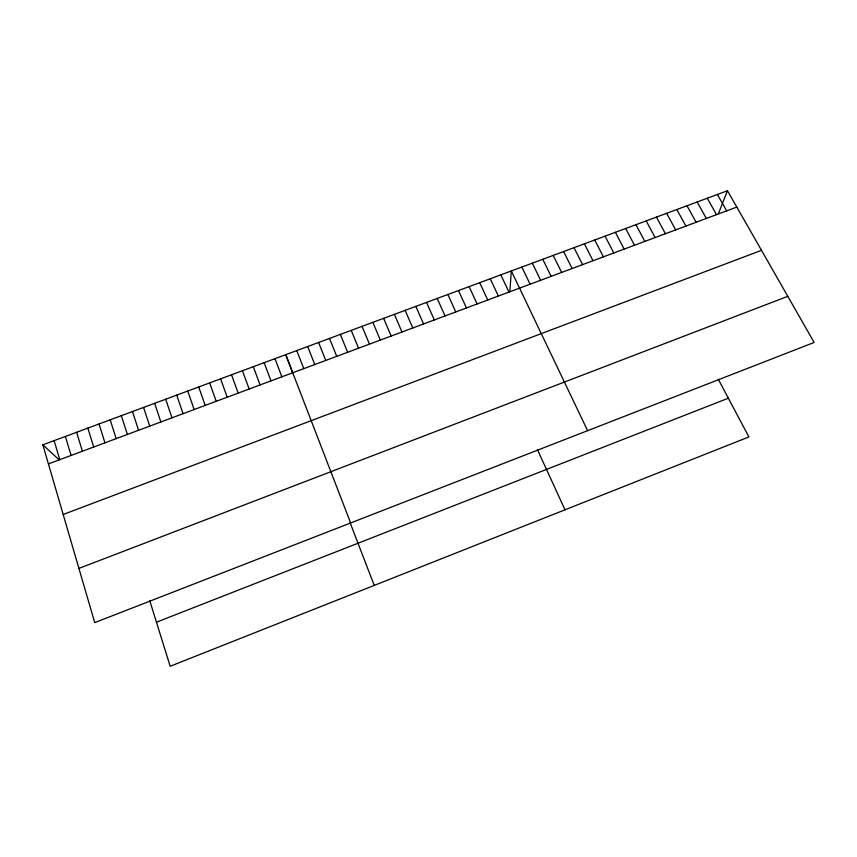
<?xml version="1.0" encoding="UTF-8"?>
<svg xmlns="http://www.w3.org/2000/svg" width="857" height="857" viewBox="0 0 857 857"><rect width="100%" height="100%" fill="white"/><g stroke="black" fill="none" stroke-linecap="round" stroke-linejoin="round"><path stroke-width="1.29" d="M509.861 291.466L511.329 270.941L587.623 430.675M718.391 213.672L727.464 190.736L814.15 342.457L94.741 622.621L42.85 444.815L727.464 190.736M156.456 622.193L728.343 398.205M78.919 568.416L787.797 296.318M63.182 514.489L761.509 250.319M48.421 463.916L736.806 207.083M42.85 444.815L58.94 459.684M717.384 194.475L726.672 210.865M707.271 198.224L716.516 214.657M697.148 201.984L706.329 218.46M686.993 205.755L696.13 222.263M676.826 209.526L685.911 226.077M666.639 213.307L675.67 229.89M656.43 217.1L665.407 233.725M646.199 220.892L655.123 237.56M718.262 379.212L748.911 436.931L170.179 666.264L149.729 600.586M635.958 224.695L644.828 241.406M625.685 228.508L634.501 245.252M615.39 232.322L624.153 249.119M605.085 236.157L613.794 252.986M594.747 239.992L603.403 256.854M584.399 243.827L593.001 260.742M574.019 247.684L582.567 264.631M563.627 251.54L572.112 268.53M553.204 255.407L561.646 272.44M542.77 259.275L551.158 276.35M532.315 263.163L540.638 280.271M521.838 267.052L530.108 284.203M500.809 274.851L508.972 292.087M490.268 278.761L498.367 296.04M479.706 282.681L487.74 300.004M469.111 286.613L477.103 303.978M537.435 449.625L564.988 509.819M458.506 290.555L466.433 307.963M447.879 294.497L455.742 311.948M437.22 298.45L445.04 315.944M426.55 302.414L434.306 319.95M415.849 306.377L423.551 323.957M405.136 310.363L412.774 327.974M394.391 314.348L401.976 332.002M383.636 318.333L391.156 336.04M372.849 322.339L380.315 340.09M362.04 326.346L369.442 344.139M351.22 330.373L358.558 348.21M340.368 334.391L347.642 352.281M329.495 338.429L336.715 356.351M318.6 342.479L325.756 360.443M307.674 346.528L314.776 364.536M296.736 350.588L303.774 368.649M350.631 522.974L285.767 354.659L292.58 372.527M350.052 522.588L374.241 585.406M274.968 358.665L281.878 376.812M264.138 362.682L270.994 380.872M253.286 366.71L260.078 384.943M242.424 370.749L249.151 389.024M231.529 374.788L238.192 393.106M220.613 378.837L227.212 397.209M209.676 382.897L216.21 401.312M198.706 386.968L205.187 405.425M187.726 391.038L194.143 409.55M176.724 395.131L183.077 413.674M165.69 399.223L171.978 417.809M154.635 403.326L160.87 421.965M143.569 407.429L149.729 426.111M132.471 411.553L138.566 430.278M121.351 415.677L127.382 434.456M110.199 419.812L116.166 438.634M99.037 423.958L104.94 442.823M87.843 428.114L93.681 447.022M76.627 432.271L82.401 451.232M65.389 436.449L71.099 455.453M54.13 440.627L59.776 459.673"/></g></svg>
